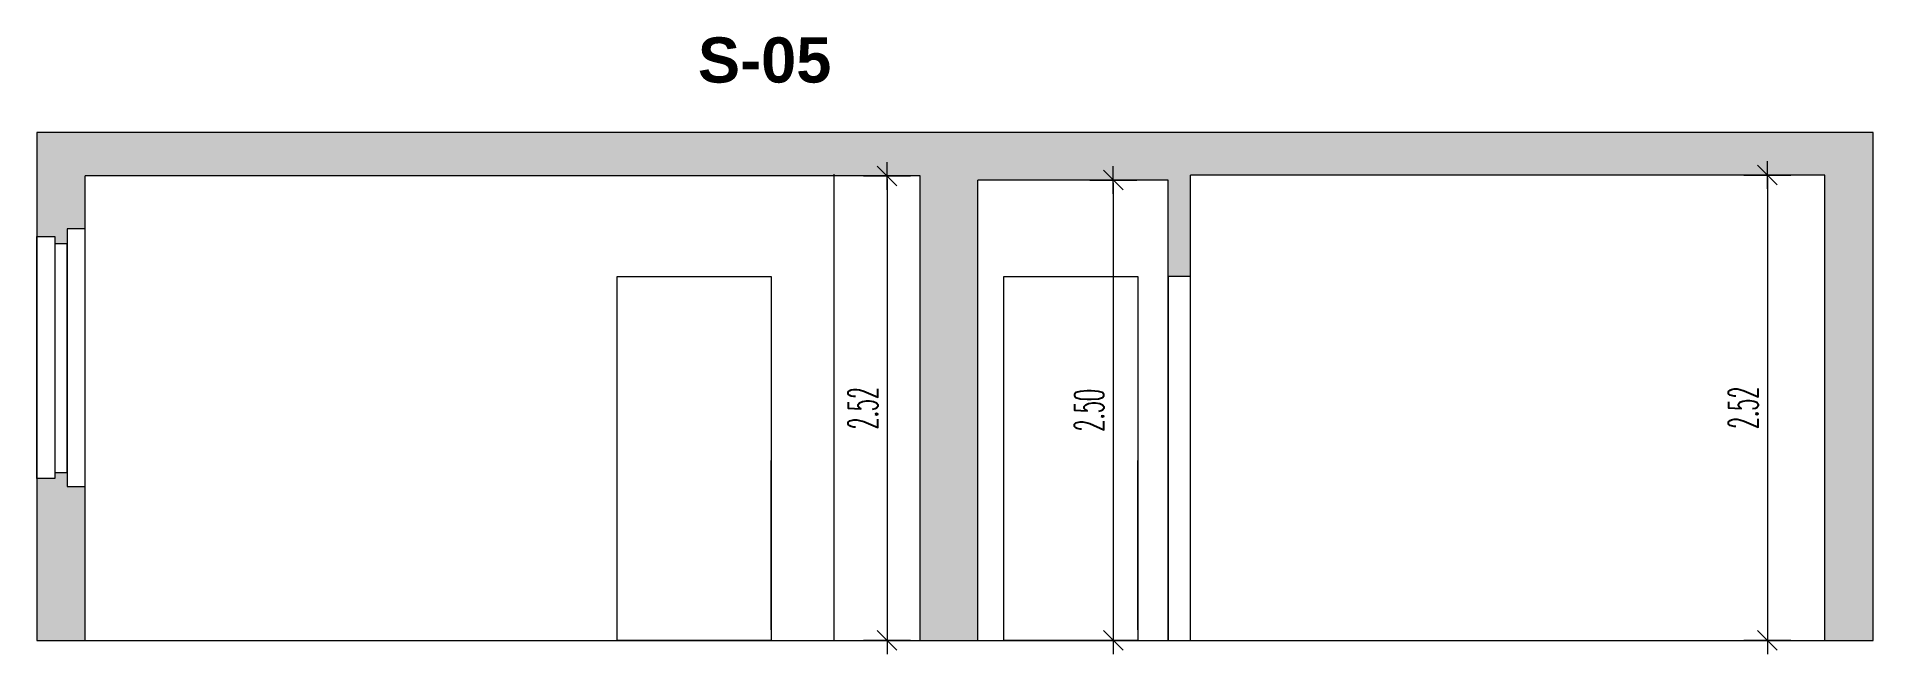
# Model space of a CAD drawing. Header units: metres. Extents: x -4.79 to 5.16, y -0.08 to 3.27.
import ezdxf

# ---------------------------------------------------------------- set-up
doc = ezdxf.new("R2010")
doc.units = ezdxf.units.M
doc.header["$MEASUREMENT"] = 0
doc.layers.add('200_Schraffur_Wand', color=252, linetype='Continuous', lineweight=9, transparency=0.6)
doc.layers.add('40_Bemaßung', color=7, linetype='Continuous', lineweight=15)
doc.layers.add('80_Schnitt S-05', color=7, linetype='Continuous', lineweight=20)
doc.layers.add('85 Schnitt Marker', color=7, linetype='Continuous')
doc.styles.add('ERSTELLTER_STIL_2', font='arialbd.ttf')
doc.styles.add('SIMPLEX50', font='simplex.shx', dxfattribs={"width": 0.48})
doc.dimstyles.new('Meter_Bem Horizontal', dxfattribs={"dimtxt": 0.16, "dimasz": 0.015, "dimexe": 0, "dimexo": 0.1, "dimgap": 0.05, "dimtad": 1, "dimrnd": 0.01, "dimzin": 0, "dimdsep": 46, "dimtxsty": 'SIMPLEX50', "dimblk": 'Bempfeil', "dimcen": 0.125, "dimse1": 1, "dimse2": 1, "dimclre": 1, "dimadec": 0, "dimazin": 0, "dimtp": 102033525.0, "dimtm": 1, "dimtfac": 1, "dimtix": 1, "dimtmove": 2, "dimatfit": 3, "dimldrblk": 'Bempfeil', "dimfxl": 1, "dimtolj": 1, "dimtzin": 0, "dimlwd": -1, "dimarcsym": 0})

# ---------------------------------------------------------------- blocks, each defined once
blk = doc.blocks.new('Bempfeil')
at = {"color": 0, "linetype": 'ByBlock'}
for p, q in [((0, 8.5), (0, -8.5)), ((-5, 0), (5, 0)), ((-3.54, -3.54), (3.54, 3.54))]:
    blk.add_line(p, q, dxfattribs=at)
blk = doc.blocks.new('*D4')
at = {"layer": '40_Bemaßung', "color": 0, "transparency": 16777216}
blk.add_line((4.5893, 2.5072), (4.5893, 0.015), dxfattribs=at)
at = {"layer": 'Defpoints', "color": 0, "transparency": 16777216}
for p in [(4.9011, 2.5222), (4.9011, 0), (4.5893, 0)]:
    blk.add_point(p, dxfattribs=at)
at = {"layer": '40_Bemaßung', "color": 0, "transparency": 16777216, "xscale": 0.015, "yscale": 0.015, "zscale": 0.015}
for p, rotation in [((4.5893, 2.5222), 90), ((4.5893, 0), 270)]:
    blk.add_blockref('Bempfeil', p, dxfattribs=dict(at, rotation=rotation))
at = {"layer": '40_Bemaßung', "color": 0, "transparency": 16777216, "insert": (4.4593, 1.2611), "char_height": 0.16, "attachment_point": 5, "rotation": 90, "style": 'SIMPLEX50'}
blk.add_mtext('\\A1;2.52', dxfattribs=at)
blk = doc.blocks.new('*D5')
at = {"layer": '40_Bemaßung', "color": 0, "transparency": 16777216}
blk.add_line((1.0456, 2.4804), (1.0456, 0.015), dxfattribs=at)
at = {"layer": 'Defpoints', "color": 0, "transparency": 16777216}
for p in [(1.3433, 2.4954), (1.0456, 0), (1.3433, 0)]:
    blk.add_point(p, dxfattribs=at)
at = {"layer": '40_Bemaßung', "color": 0, "transparency": 16777216, "xscale": 0.015, "yscale": 0.015, "zscale": 0.015}
for p, rotation in [((1.0456, 2.4954), 90), ((1.0456, 0), 270)]:
    blk.add_blockref('Bempfeil', p, dxfattribs=dict(at, rotation=rotation))
at = {"layer": '40_Bemaßung', "color": 0, "transparency": 16777216, "insert": (0.9156, 1.2477), "char_height": 0.16, "attachment_point": 5, "rotation": 90, "style": 'SIMPLEX50'}
blk.add_mtext('\\A1;2.50', dxfattribs=at)
blk = doc.blocks.new('*D6')
at = {"layer": '40_Bemaßung', "color": 0, "transparency": 16777216}
blk.add_line((-0.1793, 2.5025), (-0.1793, 0.015), dxfattribs=at)
at = {"layer": 'Defpoints', "color": 0, "transparency": 16777216}
for p in [(0, 2.5175), (-0.1793, 0), (0, 0)]:
    blk.add_point(p, dxfattribs=at)
at = {"layer": '40_Bemaßung', "color": 0, "transparency": 16777216, "xscale": 0.015, "yscale": 0.015, "zscale": 0.015}
for p, rotation in [((-0.1793, 2.5175), 90), ((-0.1793, 0), 270)]:
    blk.add_blockref('Bempfeil', p, dxfattribs=dict(at, rotation=rotation))
at = {"layer": '40_Bemaßung', "color": 0, "transparency": 16777216, "insert": (-0.3093, 1.2588), "char_height": 0.16, "attachment_point": 5, "rotation": 90, "style": 'SIMPLEX50'}
blk.add_mtext('\\A1;2.52', dxfattribs=at)

msp = doc.modelspace()

# ---------------------------------------------------------------- hatches: boundary and pattern name
at = {"layer": '200_Schraffur_Wand'}
h = msp.add_hatch(color=256, dxfattribs=at)
h.dxf.hatch_style = 1
h.paths.add_polyline_path([(5.1627, 2.7525), (-4.7855, 2.7525), (-4.7855, 2.1893), (-4.6871, 2.1893), (-4.6871, 2.1497), (-4.6199, 2.1497), (-4.6199, 2.2306), (-4.5239, 2.2306), (-4.5239, 2.5175), (0, 2.5175), (0, 0), (0.3123, 0), (0.3123, 2.4954), (1.3433, 2.4954), (1.3433, 1.9732), (1.4642, 1.9732), (1.4642, 2.5222), (4.9011, 2.5222), (4.9011, 0), (5.1627, 0)])
h.paths.add_polyline_path([(-4.5239, 0.8338), (-4.6199, 0.8338), (-4.6199, 0.9096), (-4.6871, 0.9096), (-4.6871, 0.8786), (-4.7855, 0.8786), (-4.7855, 0), (-4.5239, 0)], flags=17)

# ---------------------------------------------------------------- linework, layer by layer
at = {"layer": '80_Schnitt S-05'}
for points in [[(5.1627, 2.7525), (-4.7855, 2.7525), (-4.7855, 0), (5.1627, 0)], [(-4.6871, 0.8786), (-4.7855, 0.8786), (-4.7855, 2.1893), (-4.6871, 2.1893)], [(-4.5239, 2.2306), (-4.6199, 2.2306), (-4.6199, 0.8338), (-4.5239, 0.8338)], [(-4.6199, 2.1497), (-4.6871, 2.1497), (-4.6871, 0.9096), (-4.6199, 0.9096)], [(-1.6421, 1.9732), (-0.8078, 1.9732), (-0.8078, 0), (-1.6421, 0)], [(0.4536, 1.9732), (1.1794, 1.9732), (1.1794, 0), (0.4536, 0)], [(1.3433, 0), (1.4642, 0), (1.4642, 1.9732), (1.3433, 1.9732)]]:
    msp.add_lwpolyline(points, close=True, dxfattribs=at)
for points in [[(-4.5239, 0), (-4.5239, 2.5175)], [(0, 2.5175), (-4.5239, 2.5175)], [(-0.4659, 0), (-0.4659, 2.5275)], [(0, 0), (0, 2.5175)], [(0.3123, 0), (0.3123, 2.4954)], [(1.3433, 2.4954), (0.3123, 2.4954)], [(1.3433, 0), (1.3433, 2.4954)], [(1.4642, 0), (1.4642, 2.5222)], [(4.9011, 2.5222), (1.4642, 2.5222)], [(4.9011, 0), (4.9011, 2.5222)], [(-1.6421, 0.0567), (-1.6421, 0.976)], [(-0.8078, 0.0567), (-0.8078, 0.976)], [(0.4536, 0.0567), (0.4536, 0.976)], [(1.1794, 0.0567), (1.1794, 0.976)]]:
    msp.add_lwpolyline(points, dxfattribs=at)

# ---------------------------------------------------------------- texts
at = {"layer": '85 Schnitt Marker', "color": 7, "lineweight": 13, "insert": (-1.204, 3.0201), "char_height": 0.245, "attachment_point": 7, "style": 'ERSTELLTER_STIL_2'}
msp.add_mtext('\\A1;\\pxt0;S-05', dxfattribs=at)

# ---------------------------------------------------------------- dimensions: what is measured, and where the dimension line sits
at = {"layer": '40_Bemaßung'}
for base, p1, p2, picture, middle in [((-0.1793, 0), (0, 2.5175), (0, 0), '*D6', (-0.3093, 1.2588)), ((4.5893, 0), (4.9011, 2.5222), (4.9011, 0), '*D4', (4.4593, 1.2611)), ((1.0456, 0), (1.3433, 2.4954), (1.3433, 0), '*D5', (0.9156, 1.2477))]:
    dim = msp.add_linear_dim(base=base, p1=p1, p2=p2, angle=90, dimstyle='Meter_Bem Horizontal', dxfattribs=at)
    dim.commit()
    dim.dimension.update_dxf_attribs({"geometry": picture, "text_midpoint": middle})

doc.saveas('drawing.dxf')
